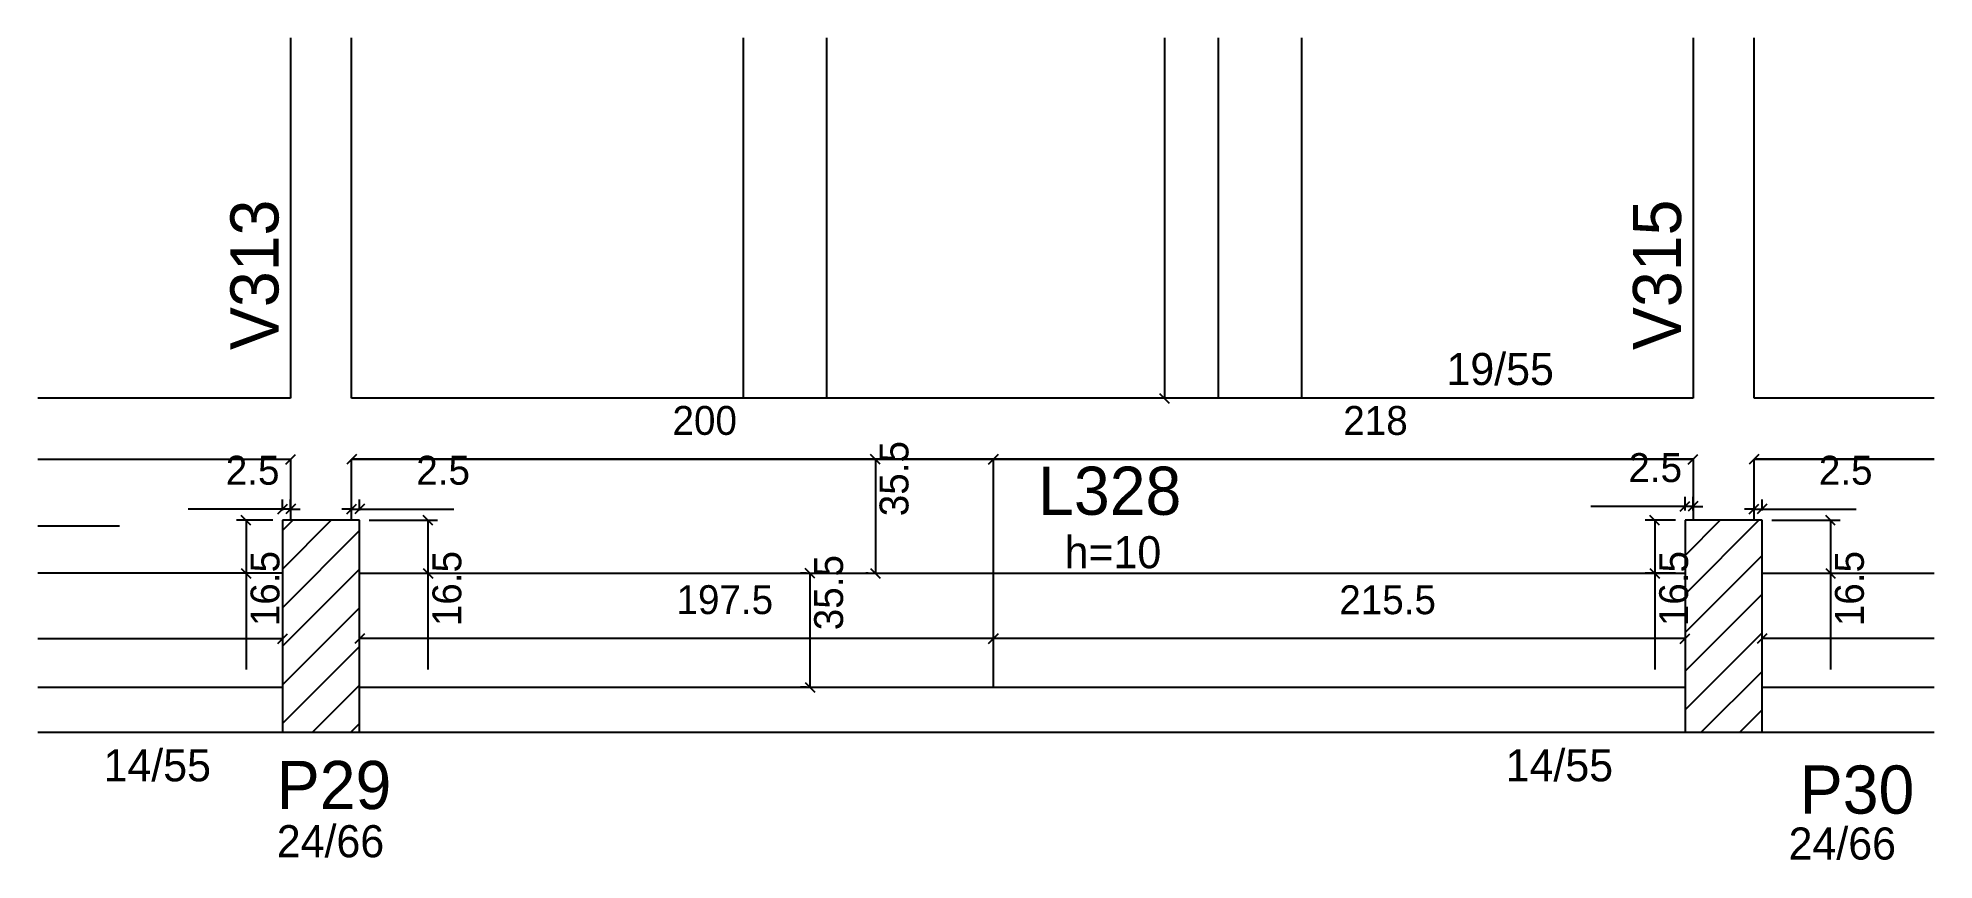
# Model space of a CAD drawing. Header units: metres. Extents: x 3506 to 4097, y 1524 to 1780.
import ezdxf

# ---------------------------------------------------------------- set-up
doc = ezdxf.new("R2010")
doc.units = ezdxf.units.M
for name, color, linetype in [('3', 7, 'Continuous'), ('4', 7, 'Continuous'), ('7', 7, 'Continuous'), ('Painéis', 7, 'Continuous')]:
    doc.layers.add(name, color=color, linetype=linetype)

msp = doc.modelspace()

# ---------------------------------------------------------------- linework, layer by layer
at = {"layer": '3', "color": 3, "lineweight": 25}
for p, q in [((3506.36, 1628.18), (3531.75, 1628.18)), ((3582.57, 1614.74), (3597.76, 1629.94)), ((3582.57, 1626.76), (3585.74, 1629.94)), ((3582.57, 1602.72), (3606.57, 1626.72)), ((4019.57, 1606.97), (4042.53, 1629.94)), ((4019.57, 1618.99), (4030.51, 1629.94)), ((4019.57, 1594.95), (4043.57, 1618.95)), ((3582.57, 1590.7), (3606.57, 1614.7)), ((3582.57, 1578.68), (3606.57, 1602.68)), ((4019.57, 1582.93), (4043.57, 1606.93)), ((3582.57, 1566.66), (3606.57, 1590.66)), ((4019.57, 1570.91), (4043.57, 1594.91)), ((3506.36, 1577.94), (3582.57, 1577.94)), ((3591.87, 1563.94), (3606.57, 1578.64)), ((3606.57, 1577.94), (4019.57, 1577.94)), ((4024.62, 1563.94), (4043.57, 1582.89)), ((4043.57, 1577.94), (4097.15, 1577.94)), ((3603.89, 1563.94), (3606.57, 1566.62)), ((4036.64, 1563.94), (4043.57, 1570.87)), ((3506.36, 1563.94), (3582.57, 1563.94)), ((3606.57, 1563.94), (4019.57, 1563.94)), ((4043.57, 1563.94), (4097.15, 1563.94))]:
    msp.add_line(p, q, dxfattribs=at)
for points in [[(3585.07, 1780.13), (3585.07, 1667.94)], [(3604.07, 1667.94), (3604.07, 1780.13)], [(4022.07, 1780.13), (4022.07, 1667.94)], [(4041.07, 1667.94), (4041.07, 1780.13)], [(3585.07, 1667.94), (3506.36, 1667.94)], [(4022.07, 1667.94), (3604.07, 1667.94)], [(4097.15, 1667.94), (4041.07, 1667.94)], [(3506.36, 1648.94), (3585.07, 1648.94)], [(3585.07, 1648.94), (3585.07, 1629.94)], [(3604.07, 1648.94), (4022.07, 1648.94)], [(3604.07, 1629.94), (3604.07, 1648.94)], [(4022.07, 1648.94), (4022.07, 1629.94)], [(4041.07, 1648.94), (4097.15, 1648.94)], [(4041.07, 1629.94), (4041.07, 1648.94)]]:
    msp.add_lwpolyline(points, dxfattribs=at)
at = {"layer": '7', "color": 7, "lineweight": 25}
for points in [[(3606.57, 1629.94), (3582.57, 1629.94)], [(3582.57, 1629.94), (3582.57, 1563.94)], [(3606.57, 1563.94), (3606.57, 1629.94)], [(4043.57, 1629.94), (4019.57, 1629.94)], [(4019.57, 1629.94), (4019.57, 1563.94)], [(4043.57, 1563.94), (4043.57, 1629.94)], [(3582.57, 1563.94), (3606.57, 1563.94)], [(4019.57, 1563.94), (4043.57, 1563.94)]]:
    msp.add_lwpolyline(points, dxfattribs=at)
at = {"layer": 'Painéis', "color": 200, "lineweight": 25}
for p, q in [((3726.08, 1780.13), (3726.08, 1667.94)), ((3752.08, 1780.13), (3752.08, 1667.94)), ((3874.08, 1780.13), (3874.08, 1667.94)), ((3900.08, 1780.13), (3900.08, 1667.94)), ((3804.07, 1577.94), (3804.07, 1648.94)), ((3582.57, 1613.44), (3506.36, 1613.44)), ((3606.57, 1613.44), (4019.57, 1613.44)), ((4043.57, 1613.44), (4097.15, 1613.44))]:
    msp.add_line(p, q, dxfattribs=at)
at = {"layer": 'Painéis', "color": 4, "lineweight": 25}
for p, q in [((3857.33, 1780.13), (3857.33, 1667.94)), ((3506.36, 1648.94), (3585.07, 1648.94)), ((3804.07, 1648.94), (3604.07, 1648.94)), ((3765.04, 1648.94), (3764.28, 1648.94)), ((3767.28, 1648.94), (3767.28, 1613.44)), ((4022.07, 1648.94), (3804.07, 1648.94)), ((4097.15, 1648.94), (4041.07, 1648.94)), ((4019.57, 1632.94), (4019.57, 1637.24)), ((4022.07, 1632.94), (4022.07, 1637.24)), ((3582.57, 1633.42), (3553.21, 1633.42)), ((3582.57, 1632.94), (3582.57, 1636.42)), ((3585.07, 1633.42), (3582.57, 1633.42)), ((3585.07, 1632.94), (3585.07, 1636.42)), ((3585.07, 1633.42), (3588.07, 1633.42)), ((3604.07, 1633.42), (3601.07, 1633.42)), ((3604.07, 1632.94), (3604.07, 1636.42)), ((3604.07, 1633.42), (3606.57, 1633.42)), ((3606.57, 1632.94), (3606.57, 1636.42)), ((3606.57, 1633.42), (3635.92, 1633.42)), ((4019.57, 1634.24), (3990.21, 1634.24)), ((4022.07, 1634.24), (4019.57, 1634.24)), ((4022.07, 1634.24), (4025.07, 1634.24)), ((4041.07, 1633.42), (4038.07, 1633.42)), ((4041.07, 1632.94), (4041.07, 1636.42)), ((4041.07, 1633.42), (4043.57, 1633.42)), ((4043.57, 1632.94), (4043.57, 1636.42)), ((4043.57, 1633.42), (4072.92, 1633.42)), ((3579.57, 1629.94), (3568.21, 1629.94)), ((3571.21, 1629.94), (3571.21, 1613.44)), ((3609.57, 1629.94), (3630.87, 1629.94)), ((3627.87, 1629.94), (3627.87, 1613.44)), ((4016.57, 1629.94), (4007.1, 1629.94)), ((4010.1, 1629.94), (4010.1, 1613.44)), ((4046.57, 1629.94), (4067.87, 1629.94)), ((4064.87, 1629.94), (4064.87, 1613.44)), ((3579.57, 1613.44), (3568.21, 1613.44)), ((3571.21, 1613.44), (3571.21, 1583.47)), ((3609.57, 1613.44), (3630.87, 1613.44)), ((3627.87, 1613.44), (3627.87, 1583.47)), ((3745.8, 1613.44), (3743.91, 1613.44)), ((3746.91, 1613.44), (3746.91, 1577.94)), ((3765.04, 1613.44), (3764.28, 1613.44)), ((4016.57, 1613.44), (4007.1, 1613.44)), ((4010.1, 1613.44), (4010.1, 1583.47)), ((4046.57, 1613.44), (4067.87, 1613.44)), ((4064.87, 1613.44), (4064.87, 1583.47)), ((3506.36, 1593.1), (3582.57, 1593.1)), ((3804.07, 1593.1), (3606.57, 1593.1)), ((4019.57, 1593.1), (3804.07, 1593.1)), ((4097.15, 1593.1), (4043.57, 1593.1)), ((3745.8, 1577.94), (3743.91, 1577.94))]:
    msp.add_line(p, q, dxfattribs=at)
at = {"layer": 'Painéis', "color": 0, "lineweight": 25}
for p, q in [((3855.83, 1669.44), (3858.83, 1666.44)), ((3583.57, 1647.44), (3586.57, 1650.44)), ((3605.57, 1650.44), (3602.57, 1647.44)), ((3768.78, 1647.44), (3765.78, 1650.44)), ((3805.57, 1650.44), (3802.57, 1647.44)), ((3802.57, 1647.44), (3805.57, 1650.44)), ((4020.57, 1647.44), (4023.57, 1650.44)), ((4042.57, 1650.44), (4039.57, 1647.44)), ((3572.71, 1628.44), (3569.71, 1631.44)), ((3581.07, 1631.92), (3584.07, 1634.92)), ((3586.57, 1634.92), (3583.57, 1631.92)), ((3602.57, 1631.92), (3605.57, 1634.92)), ((3608.07, 1634.92), (3605.07, 1631.92)), ((3629.37, 1628.44), (3626.37, 1631.44)), ((4011.6, 1628.44), (4008.6, 1631.44)), ((4018.07, 1632.74), (4021.07, 1635.74)), ((4023.57, 1635.74), (4020.57, 1632.74)), ((4039.57, 1631.92), (4042.57, 1634.92)), ((4045.07, 1634.92), (4042.07, 1631.92)), ((4066.37, 1628.44), (4063.37, 1631.44)), ((3569.71, 1614.94), (3572.71, 1611.94)), ((3626.37, 1614.94), (3629.37, 1611.94)), ((3748.41, 1611.94), (3745.41, 1614.94)), ((3765.78, 1614.94), (3768.78, 1611.94)), ((4008.6, 1614.94), (4011.6, 1611.94)), ((4063.37, 1614.94), (4066.37, 1611.94)), ((3581.07, 1591.6), (3584.07, 1594.6)), ((3608.07, 1594.6), (3605.07, 1591.6)), ((3805.57, 1594.6), (3802.57, 1591.6)), ((3802.57, 1591.6), (3805.57, 1594.6)), ((4018.07, 1591.6), (4021.07, 1594.6)), ((4045.07, 1594.6), (4042.07, 1591.6)), ((3745.41, 1579.44), (3748.41, 1576.44))]:
    msp.add_line(p, q, dxfattribs=at)

# ---------------------------------------------------------------- texts
at = {"layer": '3', "color": 3, "lineweight": 25}
for s, p in [('19/55', (3945.23, 1672.04)), ('h=10', (3826.24, 1614.99)), ('14/55', (3526.81, 1548.65)), ('14/55', (3963.67, 1548.65)), ('24/66', (3580.78, 1525)), ('24/66', (4051.82, 1524.28))]:
    msp.add_text(s, height=10, dxfattribs=at).set_placement(p)
at = {"layer": '4', "color": 4, "lineweight": 25}
for s, p in [('V313', (3581.32, 1682.94)), ('V315', (4018.32, 1682.94))]:
    msp.add_text(s, height=15, rotation=90, dxfattribs=at).set_placement(p)
for s, p in [('L328', (3817.99, 1631.63)), ('P29', (3580.78, 1540)), ('P30', (4055.3, 1538.58))]:
    msp.add_text(s, height=15, dxfattribs=at).set_placement(p)
at = {"layer": 'Painéis', "color": 240, "lineweight": 25}
for s, p in [('200', (3704.07, 1656.53)), ('218', (3913.07, 1656.52)), ('2.5', (3564.89, 1641.02)), ('2.5', (3624.24, 1641.02)), ('2.5', (4001.89, 1641.84)), ('2.5', (4061.24, 1641.02)), ('197.5', (3705.32, 1600.72)), ('215.5', (3911.82, 1600.69))]:
    msp.add_text(s, height=9, dxfattribs=at).set_placement(p)
for s, p in [('35.5', (3777.59, 1631.19)), ('16.5', (3581.61, 1596.95)), ('16.5', (3638.27, 1596.95)), ('16.5', (4020.5, 1596.95)), ('16.5', (4075.27, 1596.95)), ('35.5', (3757.21, 1595.69))]:
    msp.add_text(s, height=9, rotation=90, dxfattribs=at).set_placement(p)

doc.saveas('drawing.dxf')
